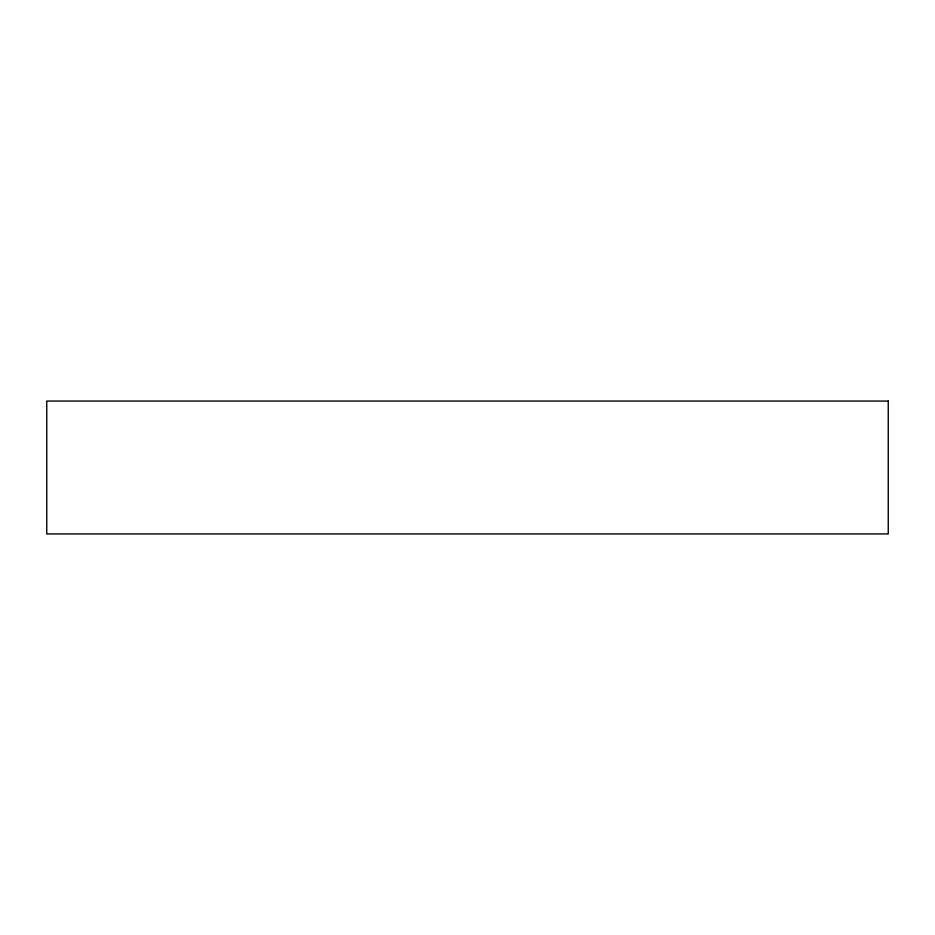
<?xml version="1.0" encoding="UTF-8"?>
<svg xmlns="http://www.w3.org/2000/svg" width="935" height="935" viewBox="0 0 935 935"><rect width="100%" height="100%" fill="white"/><g stroke="black" fill="none" stroke-linecap="round" stroke-linejoin="round"><path stroke-width="1.4" d="M888.25 401.068L46.75 401.068L46.75 533.932L888.25 533.932L888.25 401.068"/></g></svg>
